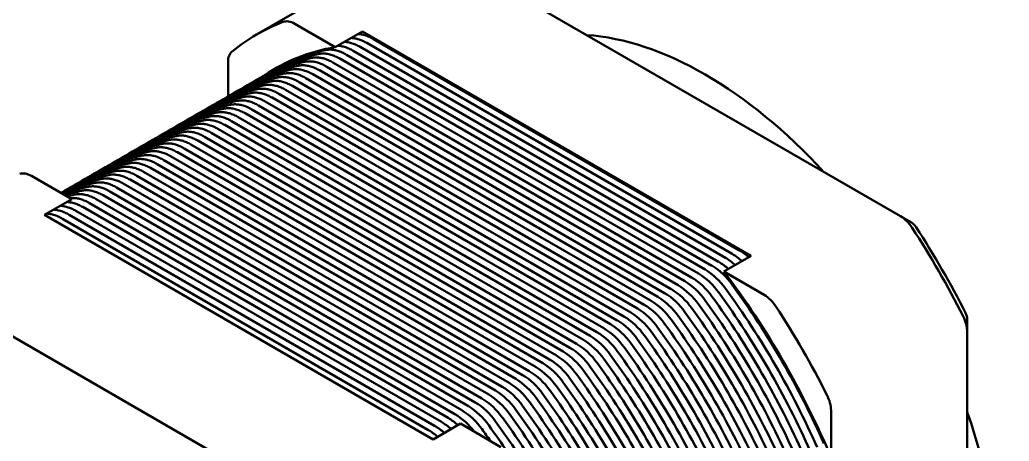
# Model space of a CAD drawing. Header units: millimetres. Extents: x 0 to 420, y 0 to 297.
# Drawn here: x 302.41 to 309.4, y 92.42 to 95.39 of the extents above; entities that cross this region are included whole.
import ezdxf

# ---------------------------------------------------------------- set-up
doc = ezdxf.new("R2010")
doc.units = ezdxf.units.MM
doc.header["$LTSCALE"] = 0.75
doc.layers.add('Visible', color=7, linetype='Continuous', lineweight=50)

msp = doc.modelspace()

# ---------------------------------------------------------------- linework, layer by layer
at = {"layer": 'Visible', "extrusion": (0, 0.816497, 0.57735)}
for p, q in [((308.6355, 94.0066), (305.3187, 95.9215)), ((305.0485, 95.8454), (304.0864, 95.2899)), ((304.3565, 95.366), (304.6422, 95.2011)), ((304.6422, 95.2011), (304.8346, 95.3122)), ((304.8346, 95.3122), (307.5802, 93.7271)), ((307.4941, 93.7681), (304.9131, 95.2582)), ((307.3986, 93.7129), (304.8176, 95.2031)), ((307.4464, 93.7405), (304.8653, 95.2306)), ((307.2553, 93.6302), (304.6743, 95.1203)), ((307.3031, 93.6577), (304.722, 95.1479)), ((307.3508, 93.6853), (304.7698, 95.1755)), ((303.8853, 94.8533), (303.8853, 95.094)), ((304.239, 95.0575), (304.2615, 95.0705)), ((304.2868, 95.0851), (304.3058, 95.096)), ((307.1598, 93.575), (304.5787, 95.0652)), ((307.2075, 93.6026), (304.6265, 95.0928)), ((304.0957, 94.9748), (304.1182, 94.9877)), ((304.1435, 95.0023), (304.1659, 95.0153)), ((304.1912, 95.0299), (304.2137, 95.0429)), ((307.0165, 93.4923), (304.4354, 94.9824)), ((307.0642, 93.5199), (304.4832, 95.01)), ((307.112, 93.5474), (304.531, 95.0376)), ((303.9524, 94.892), (303.9749, 94.905)), ((304.0002, 94.9196), (304.0226, 94.9326)), ((304.0479, 94.9472), (304.0704, 94.9602)), ((306.9209, 93.4371), (304.3399, 94.9273)), ((306.9687, 93.4647), (304.3877, 94.9549)), ((303.8569, 94.8369), (303.8793, 94.8498)), ((303.9046, 94.8645), (303.9271, 94.8774)), ((306.7776, 93.3544), (304.1966, 94.8445)), ((306.8254, 93.382), (304.2444, 94.8721)), ((306.8732, 93.4095), (304.2921, 94.8997)), ((303.7136, 94.7541), (303.736, 94.7671)), ((303.7613, 94.7817), (303.7838, 94.7947)), ((303.8091, 94.8093), (303.8315, 94.8223)), ((306.6821, 93.2992), (304.1011, 94.7894)), ((306.7299, 93.3268), (304.1488, 94.817)), ((303.618, 94.699), (303.6405, 94.7119)), ((303.6658, 94.7266), (303.6882, 94.7395)), ((306.5388, 93.2165), (303.9578, 94.7067)), ((306.5866, 93.2441), (304.0055, 94.7342)), ((306.6343, 93.2716), (304.0533, 94.7618)), ((303.4747, 94.6162), (303.4972, 94.6292)), ((303.5225, 94.6438), (303.5449, 94.6568)), ((303.5703, 94.6714), (303.5927, 94.6844)), ((306.4433, 93.1613), (303.8622, 94.6515)), ((306.491, 93.1889), (303.91, 94.6791)), ((303.3792, 94.5611), (303.4016, 94.5741)), ((303.427, 94.5887), (303.4494, 94.6016)), ((306.3, 93.0786), (303.7189, 94.5688)), ((306.3477, 93.1062), (303.7667, 94.5963)), ((306.3955, 93.1338), (303.8145, 94.6239)), ((303.2359, 94.4784), (303.2583, 94.4913)), ((303.2837, 94.5059), (303.3061, 94.5189)), ((303.3314, 94.5335), (303.3539, 94.5465)), ((306.1567, 92.9959), (303.5756, 94.486)), ((306.2044, 93.0234), (303.6234, 94.5136)), ((306.2522, 93.051), (303.6711, 94.5412)), ((303.1404, 94.4232), (303.1628, 94.4362)), ((303.1881, 94.4508), (303.2106, 94.4637)), ((306.0611, 92.9407), (303.4801, 94.4309)), ((306.1089, 92.9683), (303.5278, 94.4584)), ((302.9971, 94.3405), (303.0195, 94.3534)), ((303.0448, 94.368), (303.0673, 94.381)), ((303.0926, 94.3956), (303.115, 94.4086)), ((305.9178, 92.858), (303.3368, 94.3481)), ((305.9656, 92.8855), (303.3845, 94.3757)), ((306.0134, 92.9131), (303.4323, 94.4033)), ((302.4964, 94.292), (302.782, 94.1271)), ((302.9015, 94.2853), (302.924, 94.2983)), ((302.9493, 94.3129), (302.9717, 94.3258)), ((305.8223, 92.8028), (303.2412, 94.293)), ((305.8701, 92.8304), (303.289, 94.3206)), ((302.7582, 94.2026), (302.7807, 94.2155)), ((302.806, 94.2301), (302.8284, 94.2431)), ((302.8538, 94.2577), (302.8762, 94.2707)), ((305.679, 92.7201), (303.0979, 94.2102)), ((305.7268, 92.7477), (303.1457, 94.2378)), ((305.7745, 92.7752), (303.1935, 94.2654)), ((302.7105, 94.175), (302.7329, 94.188)), ((305.5835, 92.6649), (303.0024, 94.1551)), ((305.6312, 92.6925), (303.0502, 94.1827)), ((302.5895, 94.016), (302.782, 94.1271)), ((305.4402, 92.5822), (302.8591, 94.0724)), ((305.4879, 92.6098), (302.9069, 94.0999)), ((305.5357, 92.6373), (302.9546, 94.1275)), ((302.5895, 94.016), (305.3351, 92.4309)), ((305.3446, 92.527), (302.7636, 94.0172)), ((305.3924, 92.5546), (302.8113, 94.0448)), ((308.7125, 93.9621), (308.6355, 94.0066)), ((305.2968, 92.4994), (302.7158, 93.9896)), ((301.0476, 93.9167), (304.9784, 91.6473)), ((307.3877, 93.616), (307.5802, 93.7271)), ((307.3877, 93.616), (307.6733, 93.4511)), ((309.1067, 93.2793), (309.1067, 93.1904)), ((309.1067, 89.3605), (309.1067, 93.1904)), ((308.1445, 92.6349), (308.1445, 92.3051)), ((305.3351, 92.4309), (305.5275, 92.542)), ((305.5275, 92.542), (305.8131, 92.3771))]:
    msp.add_line(p, q, dxfattribs=at)
at = {"layer": 'Visible'}
for centre, radius, start, end in [((304.736, 93.9125), 1.2401, 102.13559, 119.88115), ((304.7837, 93.9401), 1.2401, 102.13559, 119.88115), ((304.8315, 93.9677), 1.2401, 102.13559, 119.88115), ((304.6404, 93.8573), 1.2401, 102.13559, 119.88115), ((304.6882, 93.8849), 1.2401, 102.13559, 119.88115), ((304.8653, 94.0244), 1.2078, 116.12448, 119.99738), ((304.4971, 93.7746), 1.2401, 102.13559, 119.88115), ((304.5449, 93.8022), 1.2401, 102.13559, 119.88115), ((304.5927, 93.8298), 1.2401, 102.13559, 119.88115), ((304.3538, 93.6919), 1.2401, 102.13559, 119.88115), ((304.4016, 93.7194), 1.2401, 102.13559, 119.88115), ((304.4494, 93.747), 1.2401, 102.13559, 119.88115), ((304.2583, 93.6367), 1.2401, 102.13559, 119.88115), ((304.3061, 93.6643), 1.2401, 102.13559, 119.88115), ((304.115, 93.554), 1.2401, 102.13559, 119.88115), ((304.1628, 93.5816), 1.2401, 102.13559, 119.88115), ((304.2105, 93.6091), 1.2401, 102.13559, 119.88115), ((304.0195, 93.4988), 1.2401, 102.13559, 119.88115), ((304.0672, 93.5264), 1.2401, 102.13559, 119.88115), ((303.8762, 93.4161), 1.2401, 102.13559, 119.88115), ((303.9239, 93.4437), 1.2401, 102.13559, 119.88115), ((303.9717, 93.4712), 1.2401, 102.13559, 119.88115), ((303.7806, 93.3609), 1.2401, 102.13559, 119.88115), ((303.8284, 93.3885), 1.2401, 102.13559, 119.88115), ((303.6373, 93.2782), 1.2401, 102.13559, 119.88115), ((303.6851, 93.3058), 1.2401, 102.13559, 119.88115), ((303.7329, 93.3334), 1.2401, 102.13559, 119.88115), ((303.5418, 93.223), 1.2401, 102.13559, 119.88115), ((303.5896, 93.2506), 1.2401, 102.13559, 119.88115), ((303.3985, 93.1403), 1.2401, 102.13559, 119.88115), ((303.4463, 93.1679), 1.2401, 102.13559, 119.88115), ((303.494, 93.1955), 1.2401, 102.13559, 119.88115), ((303.304, 93.0821), 1.2433, 102.15165, 118.80091), ((303.3507, 93.1127), 1.2401, 102.13559, 119.88115), ((303.2588, 93.0464), 1.2518, 102.18928, 116.13562), ((303.2142, 93.0083), 1.2628, 102.22878, 113.40257), ((303.1697, 92.9689), 1.2751, 102.26081, 110.60519), ((303.125, 92.9297), 1.287, 102.28248, 107.73976), ((307.2396, 93.3874), 0.4092, 47.62658, 59.64596), ((307.2874, 93.415), 0.4092, 47.62658, 59.64596), ((307.0514, 93.2452), 0.4834, 35.09923, 58.61542), ((307.1441, 93.3322), 0.4092, 47.62658, 59.64596), ((307.1918, 93.3598), 0.4092, 47.62658, 59.64596), ((306.9559, 93.19), 0.4834, 35.09923, 58.61542), ((307.0036, 93.2176), 0.4834, 35.09923, 58.61542), ((306.8126, 93.1073), 0.4834, 35.09923, 58.61542), ((306.8603, 93.1349), 0.4834, 35.09923, 58.61542), ((306.9081, 93.1624), 0.4834, 35.09923, 58.61542), ((302.4748, 89.9056), 6.149, 23.9616, 36.0384), ((306.6693, 93.0245), 0.4834, 35.09923, 58.61542), ((306.717, 93.0521), 0.4834, 35.09923, 58.61542), ((306.7648, 93.0797), 0.4834, 35.09923, 58.61542), ((302.3315, 89.8228), 6.149, 23.9616, 36.0384), ((302.427, 89.878), 6.149, 23.9616, 36.0384), ((306.5737, 92.9694), 0.4834, 35.09923, 58.61542), ((306.6215, 92.997), 0.4834, 35.09923, 58.61542), ((302.2837, 89.7952), 6.149, 23.9616, 36.0384), ((306.4304, 92.8867), 0.4834, 35.09923, 58.61542), ((306.4782, 92.9142), 0.4834, 35.09923, 58.61542), ((306.526, 92.9418), 0.4834, 35.09923, 58.61542), ((306.3349, 92.8315), 0.4834, 35.09923, 58.61542), ((306.3827, 92.8591), 0.4834, 35.09923, 58.61542), ((306.1916, 92.7488), 0.4834, 35.09923, 58.61542), ((306.2394, 92.7763), 0.4834, 35.09923, 58.61542), ((306.2871, 92.8039), 0.4834, 35.09923, 58.61542), ((301.8538, 89.547), 6.149, 23.9616, 36.0384), ((301.9015, 89.5746), 6.149, 23.9616, 36.0384), ((306.096, 92.6936), 0.4834, 35.09923, 58.61542), ((306.1438, 92.7212), 0.4834, 35.09923, 58.61542), ((301.7582, 89.4919), 6.149, 23.9616, 36.0384), ((301.806, 89.5195), 6.149, 23.9616, 36.0384), ((305.9527, 92.6109), 0.4834, 35.09923, 58.61542), ((306.0005, 92.6385), 0.4834, 35.09923, 58.61542), ((306.0483, 92.666), 0.4834, 35.09923, 58.61542), ((301.6149, 89.4091), 6.149, 23.9616, 36.0384), ((301.6627, 89.4367), 6.149, 23.9616, 36.0384), ((301.7105, 89.4643), 6.149, 23.9616, 36.0384), ((305.8572, 92.5557), 0.4834, 35.09923, 58.61542), ((305.905, 92.5833), 0.4834, 35.09923, 58.61542), ((301.5194, 89.354), 6.149, 23.9616, 36.0384), ((301.5672, 89.3816), 6.149, 23.9616, 36.0384), ((305.7139, 92.473), 0.4834, 35.09923, 58.61542), ((305.7617, 92.5006), 0.4834, 35.09923, 58.61542), ((305.8094, 92.5281), 0.4834, 35.09923, 58.61542), ((301.3761, 89.2713), 6.149, 23.9616, 36.0384), ((301.4239, 89.2988), 6.149, 23.9616, 36.0384), ((301.4716, 89.3264), 6.149, 23.9616, 36.0384), ((305.6184, 92.4178), 0.4834, 35.09923, 58.61542), ((305.6661, 92.4454), 0.4834, 35.09923, 58.61542), ((301.2806, 89.2161), 6.149, 23.9616, 36.0384), ((305.4751, 92.3351), 0.4834, 35.09923, 58.61542), ((305.5228, 92.3627), 0.4834, 35.09923, 58.61542), ((305.5706, 92.3902), 0.4834, 35.09923, 58.61542), ((301.185, 89.1609), 6.149, 23.9616, 36.0384), ((305.3795, 92.2799), 0.4834, 35.09923, 58.61542), ((305.4273, 92.3075), 0.4834, 35.09923, 58.61542), ((300.994, 89.0506), 6.149, 23.9616, 36.0384), ((301.0417, 89.0782), 6.149, 23.9616, 36.0384), ((305.2419, 92.204), 0.4746, 36.55742, 58.76435), ((305.284, 92.2248), 0.4834, 35.09923, 58.61542), ((305.3318, 92.2524), 0.4834, 35.09923, 58.61542), ((300.8984, 88.9955), 6.149, 23.9616, 36.0384), ((300.9462, 89.023), 6.149, 23.9616, 36.0384), ((305.1856, 92.2015), 0.4092, 47.62658, 59.64596), ((305.2334, 92.2291), 0.4092, 47.62658, 59.64596), ((300.8029, 88.9403), 6.149, 23.9616, 36.0384), ((300.8507, 88.9679), 6.149, 23.9616, 36.0384), ((305.0901, 92.1463), 0.4092, 47.62658, 59.64596), ((305.1378, 92.1739), 0.4092, 47.62658, 59.64596)]:
    msp.add_arc(centre, radius, start, end, dxfattribs=at)
at = {"layer": 'Visible', "extrusion": (3e-16, -2e-16, -1)}
for centre in [(-302.3792, 89.8504), (-302.1881, 89.7401), (-301.1373, 89.1334), (-301.2328, 89.1885)]:
    msp.add_arc(centre, 6.149, 143.9616, 156.0384, dxfattribs=at)
at = {"layer": 'Visible', "extrusion": (2e-16, 0, -1)}
for centre in [(-302.2359, 89.7677), (-302.0448, 89.6574), (-301.9493, 89.6022)]:
    msp.add_arc(centre, 6.149, 143.9616, 156.0384, dxfattribs=at)
at = {"layer": 'Visible', "extrusion": (2e-16, -1e-16, -1)}
for centre in [(-302.0926, 89.6849), (-302.1404, 89.7125), (-301.3283, 89.2437), (-301.0895, 89.1058)]:
    msp.add_arc(centre, 6.149, 143.9616, 156.0384, dxfattribs=at)
at = {"layer": 'Visible', "extrusion": (1e-16, 0, -1)}
msp.add_arc((-301.9971, 89.6298), 6.149, 143.9616, 156.0384, dxfattribs=at)
at = {"layer": 'Visible', "extrusion": (3e-16, 0, -1)}
msp.add_ellipse((306.0149, 91.9495), major_axis=(-1.9286, 3.3404), ratio=0.57735, start_param=-0.093428, end_param=0.093428, dxfattribs=at)
at = {"layer": 'Visible'}
for centre, major_axis, start_param, end_param in [((304.3565, 95.2179), (-0.0907, 0.1571), -0.785398, -0.093428), ((304.0136, 95.0199), (-0.0907, 0.1571), 0.093428, 0.785398), ((308.6355, 93.8584), (-0.0907, 0.1571), -1.477369, -0.785398), ((306.9771, 92.505), (-1.9286, 3.3404), 4.618961, 4.805816), ((307.6733, 93.3029), (-0.0907, 0.1571), -1.477369, -0.785398), ((308.9784, 93.2645), (-0.0907, 0.1571), 3.926991, 4.618961), ((308.0163, 92.709), (-0.0907, 0.1571), 3.926991, 4.618961)]:
    msp.add_ellipse(centre, major_axis=major_axis, ratio=0.57735, start_param=start_param, end_param=end_param, dxfattribs=at)
at = {"layer": 'Visible', "extrusion": (3e-16, 3e-16, -1)}
for start_param, end_param in [(0.369125, 1.201672), (1.888863, 2.823526)]:
    msp.add_ellipse((307.2565, 92.6141), major_axis=(-1.4654, 2.5382), ratio=0.57735, start_param=start_param, end_param=end_param, dxfattribs=at)
at = {"layer": 'Visible', "extrusion": (4e-16, 3e-16, -1)}
for centre, major_axis, start_param, end_param in [((306.0149, 91.9495), (-1.7916, 3.1032), -0.045007, 0.212819), ((308.7125, 93.9029), (-0.0363, 0.0628), 0.785398, 1.477369), ((306.0149, 91.9495), (-1.7916, 3.1032), 1.357977, 1.783615), ((309.0554, 93.3089), (-0.0363, 0.0628), 1.664224, 2.356194)]:
    msp.add_ellipse(centre, major_axis=major_axis, ratio=0.57735, start_param=start_param, end_param=end_param, dxfattribs=at)
at = {"layer": 'Visible', "extrusion": (5e-16, 3e-16, -1)}
msp.add_ellipse((302.4964, 94.1439), major_axis=(-0.0907, 0.1571), ratio=0.57735, start_param=0.093428, end_param=0.785398, dxfattribs=at)
at = {"layer": 'Visible', "extrusion": (3e-16, 1e-16, -1)}
msp.add_ellipse((307.0541, 92.5494), major_axis=(-1.8742, 3.2461), ratio=0.57735, start_param=1.477369, end_param=1.664224, dxfattribs=at)
at = {"layer": 'Visible', "extrusion": (4e-16, 0, -1)}
msp.add_ellipse((306.0149, 91.9495), major_axis=(-1.9286, 3.3404), ratio=0.57735, start_param=1.477369, end_param=1.664224, dxfattribs=at)
at = {"layer": 'Visible'}
for points, knots in [([(304.8653, 95.2306), (304.855, 95.2366), (304.8446, 95.2419), (304.8238, 95.251), (304.8134, 95.2548), (304.7928, 95.2608), (304.7826, 95.2631), (304.7665, 95.2653), (304.7606, 95.2659), (304.7548, 95.2661)], [1.5707963, 1.5707963, 1.5707963, 1.5707963, 1.691458, 1.691458, 1.8121197, 1.8121197, 1.9327813, 1.9327813, 2.0037512, 2.0037512, 2.0037512, 2.0037512]), ([(304.9131, 95.2582), (304.9027, 95.2642), (304.8923, 95.2695), (304.8716, 95.2786), (304.8612, 95.2824), (304.8406, 95.2884), (304.8303, 95.2907), (304.8143, 95.2929), (304.8084, 95.2935), (304.8026, 95.2937)], [1.5707963, 1.5707963, 1.5707963, 1.5707963, 1.691458, 1.691458, 1.8121197, 1.8121197, 1.9327813, 1.9327813, 2.0037512, 2.0037512, 2.0037512, 2.0037512]), ([(304.722, 95.1479), (304.7117, 95.1539), (304.7013, 95.1592), (304.6805, 95.1683), (304.6701, 95.1721), (304.6495, 95.1781), (304.6393, 95.1803), (304.6191, 95.1832), (304.6091, 95.1838), (304.5896, 95.1832), (304.58, 95.1821), (304.5708, 95.1801)], [1.5707963, 1.5707963, 1.5707963, 1.5707963, 1.691458, 1.691458, 1.8121197, 1.8121197, 1.9327813, 1.9327813, 2.053443, 2.053443, 2.1741047, 2.1741047, 2.1741047, 2.1741047]), ([(304.7698, 95.1755), (304.7594, 95.1815), (304.749, 95.1867), (304.7283, 95.1958), (304.7179, 95.1996), (304.6973, 95.2057), (304.687, 95.2079), (304.671, 95.2102), (304.6651, 95.2107), (304.6593, 95.211)], [1.5707963, 1.5707963, 1.5707963, 1.5707963, 1.691458, 1.691458, 1.8121197, 1.8121197, 1.9327813, 1.9327813, 2.0037512, 2.0037512, 2.0037512, 2.0037512]), ([(304.8176, 95.2031), (304.8072, 95.209), (304.7968, 95.2143), (304.776, 95.2234), (304.7657, 95.2272), (304.745, 95.2333), (304.7348, 95.2355), (304.7187, 95.2378), (304.7129, 95.2383), (304.707, 95.2386)], [1.5707963, 1.5707963, 1.5707963, 1.5707963, 1.691458, 1.691458, 1.8121197, 1.8121197, 1.9327813, 1.9327813, 2.0037512, 2.0037512, 2.0037512, 2.0037512]), ([(304.6265, 95.0928), (304.6161, 95.0987), (304.6057, 95.104), (304.585, 95.1131), (304.5746, 95.1169), (304.554, 95.123), (304.5437, 95.1252), (304.5235, 95.128), (304.5135, 95.1286), (304.494, 95.1281), (304.4845, 95.1269), (304.4753, 95.1249)], [1.5707963, 1.5707963, 1.5707963, 1.5707963, 1.691458, 1.691458, 1.8121197, 1.8121197, 1.9327813, 1.9327813, 2.053443, 2.053443, 2.1741047, 2.1741047, 2.1741047, 2.1741047]), ([(304.6743, 95.1203), (304.6639, 95.1263), (304.6535, 95.1316), (304.6327, 95.1407), (304.6224, 95.1445), (304.6017, 95.1505), (304.5915, 95.1528), (304.5713, 95.1556), (304.5613, 95.1562), (304.5418, 95.1557), (304.5323, 95.1545), (304.523, 95.1525)], [1.5707963, 1.5707963, 1.5707963, 1.5707963, 1.691458, 1.691458, 1.8121197, 1.8121197, 1.9327813, 1.9327813, 2.053443, 2.053443, 2.1741047, 2.1741047, 2.1741047, 2.1741047]), ([(304.4832, 95.01), (304.4728, 95.016), (304.4624, 95.0213), (304.4417, 95.0304), (304.4313, 95.0342), (304.4107, 95.0402), (304.4004, 95.0425), (304.3802, 95.0453), (304.3702, 95.0459), (304.3507, 95.0453), (304.3412, 95.0442), (304.332, 95.0422)], [1.5707963, 1.5707963, 1.5707963, 1.5707963, 1.691458, 1.691458, 1.8121197, 1.8121197, 1.9327813, 1.9327813, 2.053443, 2.053443, 2.1741047, 2.1741047, 2.1741047, 2.1741047]), ([(304.531, 95.0376), (304.5206, 95.0436), (304.5102, 95.0489), (304.4894, 95.0579), (304.479, 95.0617), (304.4584, 95.0678), (304.4482, 95.07), (304.428, 95.0729), (304.418, 95.0735), (304.3985, 95.0729), (304.389, 95.0718), (304.3797, 95.0698)], [1.5707963, 1.5707963, 1.5707963, 1.5707963, 1.691458, 1.691458, 1.8121197, 1.8121197, 1.9327813, 1.9327813, 2.053443, 2.053443, 2.1741047, 2.1741047, 2.1741047, 2.1741047]), ([(304.5787, 95.0652), (304.5684, 95.0712), (304.558, 95.0764), (304.5372, 95.0855), (304.5268, 95.0893), (304.5062, 95.0954), (304.496, 95.0976), (304.4758, 95.1004), (304.4658, 95.101), (304.4463, 95.1005), (304.4367, 95.0994), (304.4275, 95.0973)], [1.5707963, 1.5707963, 1.5707963, 1.5707963, 1.691458, 1.691458, 1.8121197, 1.8121197, 1.9327813, 1.9327813, 2.053443, 2.053443, 2.1741047, 2.1741047, 2.1741047, 2.1741047]), ([(304.3877, 94.9549), (304.3773, 94.9608), (304.3669, 94.9661), (304.3461, 94.9752), (304.3357, 94.979), (304.3151, 94.9851), (304.3049, 94.9873), (304.2847, 94.9901), (304.2747, 94.9907), (304.2552, 94.9902), (304.2457, 94.989), (304.2364, 94.987)], [1.5707963, 1.5707963, 1.5707963, 1.5707963, 1.691458, 1.691458, 1.8121197, 1.8121197, 1.9327813, 1.9327813, 2.053443, 2.053443, 2.1741047, 2.1741047, 2.1741047, 2.1741047]), ([(304.4354, 94.9824), (304.4251, 94.9884), (304.4147, 94.9937), (304.3939, 95.0028), (304.3835, 95.0066), (304.3629, 95.0126), (304.3527, 95.0149), (304.3324, 95.0177), (304.3225, 95.0183), (304.303, 95.0178), (304.2934, 95.0166), (304.2842, 95.0146)], [1.5707963, 1.5707963, 1.5707963, 1.5707963, 1.691458, 1.691458, 1.8121197, 1.8121197, 1.9327813, 1.9327813, 2.053443, 2.053443, 2.1741047, 2.1741047, 2.1741047, 2.1741047]), ([(304.2444, 94.8721), (304.234, 94.8781), (304.2236, 94.8834), (304.2028, 94.8925), (304.1924, 94.8963), (304.1718, 94.9023), (304.1616, 94.9046), (304.1414, 94.9074), (304.1314, 94.908), (304.1119, 94.9074), (304.1024, 94.9063), (304.0931, 94.9043)], [1.5707963, 1.5707963, 1.5707963, 1.5707963, 1.691458, 1.691458, 1.8121197, 1.8121197, 1.9327813, 1.9327813, 2.053443, 2.053443, 2.1741047, 2.1741047, 2.1741047, 2.1741047]), ([(304.2921, 94.8997), (304.2818, 94.9057), (304.2714, 94.911), (304.2506, 94.9201), (304.2402, 94.9239), (304.2196, 94.9299), (304.2094, 94.9321), (304.1891, 94.935), (304.1792, 94.9356), (304.1597, 94.935), (304.1501, 94.9339), (304.1409, 94.9319)], [1.5707963, 1.5707963, 1.5707963, 1.5707963, 1.691458, 1.691458, 1.8121197, 1.8121197, 1.9327813, 1.9327813, 2.053443, 2.053443, 2.1741047, 2.1741047, 2.1741047, 2.1741047]), ([(304.3399, 94.9273), (304.3295, 94.9333), (304.3191, 94.9385), (304.2984, 94.9476), (304.288, 94.9514), (304.2674, 94.9575), (304.2571, 94.9597), (304.2369, 94.9626), (304.2269, 94.9631), (304.2074, 94.9626), (304.1979, 94.9615), (304.1887, 94.9595)], [1.5707963, 1.5707963, 1.5707963, 1.5707963, 1.691458, 1.691458, 1.8121197, 1.8121197, 1.9327813, 1.9327813, 2.053443, 2.053443, 2.1741047, 2.1741047, 2.1741047, 2.1741047]), ([(304.1488, 94.817), (304.1385, 94.8229), (304.1281, 94.8282), (304.1073, 94.8373), (304.0969, 94.8411), (304.0763, 94.8472), (304.0661, 94.8494), (304.0458, 94.8522), (304.0359, 94.8528), (304.0164, 94.8523), (304.0068, 94.8512), (303.9976, 94.8491)], [1.5707963, 1.5707963, 1.5707963, 1.5707963, 1.691458, 1.691458, 1.8121197, 1.8121197, 1.9327813, 1.9327813, 2.053443, 2.053443, 2.1741047, 2.1741047, 2.1741047, 2.1741047]), ([(304.1966, 94.8445), (304.1862, 94.8505), (304.1758, 94.8558), (304.1551, 94.8649), (304.1447, 94.8687), (304.1241, 94.8747), (304.1138, 94.877), (304.0936, 94.8798), (304.0836, 94.8804), (304.0641, 94.8799), (304.0546, 94.8787), (304.0454, 94.8767)], [1.5707963, 1.5707963, 1.5707963, 1.5707963, 1.691458, 1.691458, 1.8121197, 1.8121197, 1.9327813, 1.9327813, 2.053443, 2.053443, 2.1741047, 2.1741047, 2.1741047, 2.1741047]), ([(304.0055, 94.7342), (303.9952, 94.7402), (303.9848, 94.7455), (303.964, 94.7546), (303.9536, 94.7584), (303.933, 94.7644), (303.9228, 94.7667), (303.9025, 94.7695), (303.8926, 94.7701), (303.8731, 94.7696), (303.8635, 94.7684), (303.8543, 94.7664)], [1.5707963, 1.5707963, 1.5707963, 1.5707963, 1.691458, 1.691458, 1.8121197, 1.8121197, 1.9327813, 1.9327813, 2.053443, 2.053443, 2.1741047, 2.1741047, 2.1741047, 2.1741047]), ([(304.0533, 94.7618), (304.0429, 94.7678), (304.0325, 94.7731), (304.0118, 94.7822), (304.0014, 94.786), (303.9808, 94.792), (303.9705, 94.7942), (303.9503, 94.7971), (303.9403, 94.7977), (303.9208, 94.7971), (303.9113, 94.796), (303.9021, 94.794)], [1.5707963, 1.5707963, 1.5707963, 1.5707963, 1.691458, 1.691458, 1.8121197, 1.8121197, 1.9327813, 1.9327813, 2.053443, 2.053443, 2.1741047, 2.1741047, 2.1741047, 2.1741047]), ([(304.1011, 94.7894), (304.0907, 94.7954), (304.0803, 94.8007), (304.0595, 94.8097), (304.0491, 94.8135), (304.0285, 94.8196), (304.0183, 94.8218), (303.9981, 94.8247), (303.9881, 94.8252), (303.9686, 94.8247), (303.9591, 94.8236), (303.9498, 94.8216)], [1.5707963, 1.5707963, 1.5707963, 1.5707963, 1.691458, 1.691458, 1.8121197, 1.8121197, 1.9327813, 1.9327813, 2.053443, 2.053443, 2.1741047, 2.1741047, 2.1741047, 2.1741047]), ([(303.91, 94.6791), (303.8996, 94.6851), (303.8892, 94.6903), (303.8685, 94.6994), (303.8581, 94.7032), (303.8375, 94.7093), (303.8272, 94.7115), (303.807, 94.7143), (303.797, 94.7149), (303.7775, 94.7144), (303.768, 94.7133), (303.7587, 94.7112)], [1.5707963, 1.5707963, 1.5707963, 1.5707963, 1.691458, 1.691458, 1.8121197, 1.8121197, 1.9327813, 1.9327813, 2.053443, 2.053443, 2.1741047, 2.1741047, 2.1741047, 2.1741047]), ([(303.9578, 94.7067), (303.9474, 94.7126), (303.937, 94.7179), (303.9162, 94.727), (303.9058, 94.7308), (303.8852, 94.7369), (303.875, 94.7391), (303.8548, 94.7419), (303.8448, 94.7425), (303.8253, 94.742), (303.8157, 94.7408), (303.8065, 94.7388)], [1.5707963, 1.5707963, 1.5707963, 1.5707963, 1.691458, 1.691458, 1.8121197, 1.8121197, 1.9327813, 1.9327813, 2.053443, 2.053443, 2.1741047, 2.1741047, 2.1741047, 2.1741047]), ([(303.7667, 94.5963), (303.7563, 94.6023), (303.7459, 94.6076), (303.7252, 94.6167), (303.7148, 94.6205), (303.6942, 94.6265), (303.6839, 94.6288), (303.6637, 94.6316), (303.6537, 94.6322), (303.6342, 94.6317), (303.6247, 94.6305), (303.6154, 94.6285)], [1.5707963, 1.5707963, 1.5707963, 1.5707963, 1.691458, 1.691458, 1.8121197, 1.8121197, 1.9327813, 1.9327813, 2.053443, 2.053443, 2.1741047, 2.1741047, 2.1741047, 2.1741047]), ([(303.8145, 94.6239), (303.8041, 94.6299), (303.7937, 94.6352), (303.7729, 94.6443), (303.7625, 94.6481), (303.7419, 94.6541), (303.7317, 94.6564), (303.7115, 94.6592), (303.7015, 94.6598), (303.682, 94.6592), (303.6724, 94.6581), (303.6632, 94.6561)], [1.5707963, 1.5707963, 1.5707963, 1.5707963, 1.691458, 1.691458, 1.8121197, 1.8121197, 1.9327813, 1.9327813, 2.053443, 2.053443, 2.1741047, 2.1741047, 2.1741047, 2.1741047]), ([(303.8622, 94.6515), (303.8519, 94.6575), (303.8415, 94.6628), (303.8207, 94.6718), (303.8103, 94.6757), (303.7897, 94.6817), (303.7794, 94.6839), (303.7592, 94.6868), (303.7493, 94.6874), (303.7298, 94.6868), (303.7202, 94.6857), (303.711, 94.6837)], [1.5707963, 1.5707963, 1.5707963, 1.5707963, 1.691458, 1.691458, 1.8121197, 1.8121197, 1.9327813, 1.9327813, 2.053443, 2.053443, 2.1741047, 2.1741047, 2.1741047, 2.1741047]), ([(303.6711, 94.5412), (303.6608, 94.5472), (303.6504, 94.5524), (303.6296, 94.5615), (303.6192, 94.5653), (303.5986, 94.5714), (303.5884, 94.5736), (303.5682, 94.5765), (303.5582, 94.577), (303.5387, 94.5765), (303.5291, 94.5754), (303.5199, 94.5734)], [1.5707963, 1.5707963, 1.5707963, 1.5707963, 1.691458, 1.691458, 1.8121197, 1.8121197, 1.9327813, 1.9327813, 2.053443, 2.053443, 2.1741047, 2.1741047, 2.1741047, 2.1741047]), ([(303.7189, 94.5688), (303.7086, 94.5747), (303.6982, 94.58), (303.6774, 94.5891), (303.667, 94.5929), (303.6464, 94.599), (303.6361, 94.6012), (303.6159, 94.604), (303.606, 94.6046), (303.5865, 94.6041), (303.5769, 94.6029), (303.5677, 94.6009)], [1.5707963, 1.5707963, 1.5707963, 1.5707963, 1.691458, 1.691458, 1.8121197, 1.8121197, 1.9327813, 1.9327813, 2.053443, 2.053443, 2.1741047, 2.1741047, 2.1741047, 2.1741047]), ([(303.5278, 94.4584), (303.5175, 94.4644), (303.5071, 94.4697), (303.4863, 94.4788), (303.4759, 94.4826), (303.4553, 94.4886), (303.4451, 94.4909), (303.4249, 94.4937), (303.4149, 94.4943), (303.3954, 94.4938), (303.3858, 94.4926), (303.3766, 94.4906)], [1.5707963, 1.5707963, 1.5707963, 1.5707963, 1.691458, 1.691458, 1.8121197, 1.8121197, 1.9327813, 1.9327813, 2.053443, 2.053443, 2.1741047, 2.1741047, 2.1741047, 2.1741047]), ([(303.5756, 94.486), (303.5653, 94.492), (303.5549, 94.4973), (303.5341, 94.5064), (303.5237, 94.5102), (303.5031, 94.5162), (303.4928, 94.5185), (303.4726, 94.5213), (303.4627, 94.5219), (303.4432, 94.5213), (303.4336, 94.5202), (303.4244, 94.5182)], [1.5707963, 1.5707963, 1.5707963, 1.5707963, 1.691458, 1.691458, 1.8121197, 1.8121197, 1.9327813, 1.9327813, 2.053443, 2.053443, 2.1741047, 2.1741047, 2.1741047, 2.1741047]), ([(303.6234, 94.5136), (303.613, 94.5196), (303.6026, 94.5249), (303.5819, 94.534), (303.5715, 94.5378), (303.5509, 94.5438), (303.5406, 94.546), (303.5204, 94.5489), (303.5104, 94.5495), (303.4909, 94.5489), (303.4814, 94.5478), (303.4721, 94.5458)], [1.5707963, 1.5707963, 1.5707963, 1.5707963, 1.691458, 1.691458, 1.8121197, 1.8121197, 1.9327813, 1.9327813, 2.053443, 2.053443, 2.1741047, 2.1741047, 2.1741047, 2.1741047]), ([(303.4323, 94.4033), (303.422, 94.4093), (303.4116, 94.4146), (303.3908, 94.4236), (303.3804, 94.4274), (303.3598, 94.4335), (303.3495, 94.4357), (303.3293, 94.4386), (303.3194, 94.4392), (303.2999, 94.4386), (303.2903, 94.4375), (303.2811, 94.4355)], [1.5707963, 1.5707963, 1.5707963, 1.5707963, 1.691458, 1.691458, 1.8121197, 1.8121197, 1.9327813, 1.9327813, 2.053443, 2.053443, 2.1741047, 2.1741047, 2.1741047, 2.1741047]), ([(303.4801, 94.4309), (303.4697, 94.4368), (303.4593, 94.4421), (303.4385, 94.4512), (303.4282, 94.455), (303.4075, 94.4611), (303.3973, 94.4633), (303.3771, 94.4661), (303.3671, 94.4667), (303.3476, 94.4662), (303.3381, 94.4651), (303.3288, 94.463)], [1.5707963, 1.5707963, 1.5707963, 1.5707963, 1.691458, 1.691458, 1.8121197, 1.8121197, 1.9327813, 1.9327813, 2.053443, 2.053443, 2.1741047, 2.1741047, 2.1741047, 2.1741047]), ([(303.289, 94.3206), (303.2787, 94.3265), (303.2683, 94.3318), (303.2475, 94.3409), (303.2371, 94.3447), (303.2165, 94.3508), (303.2062, 94.353), (303.186, 94.3558), (303.1761, 94.3564), (303.1566, 94.3559), (303.147, 94.3547), (303.1378, 94.3527)], [1.5707963, 1.5707963, 1.5707963, 1.5707963, 1.691458, 1.691458, 1.8121197, 1.8121197, 1.9327813, 1.9327813, 2.053443, 2.053443, 2.1741047, 2.1741047, 2.1741047, 2.1741047]), ([(303.3368, 94.3481), (303.3264, 94.3541), (303.316, 94.3594), (303.2952, 94.3685), (303.2849, 94.3723), (303.2642, 94.3783), (303.254, 94.3806), (303.2338, 94.3834), (303.2238, 94.384), (303.2043, 94.3835), (303.1948, 94.3823), (303.1855, 94.3803)], [1.5707963, 1.5707963, 1.5707963, 1.5707963, 1.691458, 1.691458, 1.8121197, 1.8121197, 1.9327813, 1.9327813, 2.053443, 2.053443, 2.1741047, 2.1741047, 2.1741047, 2.1741047]), ([(303.3845, 94.3757), (303.3742, 94.3817), (303.3638, 94.387), (303.343, 94.3961), (303.3326, 94.3999), (303.312, 94.4059), (303.3018, 94.4082), (303.2816, 94.411), (303.2716, 94.4116), (303.2521, 94.411), (303.2425, 94.4099), (303.2333, 94.4079)], [1.5707963, 1.5707963, 1.5707963, 1.5707963, 1.691458, 1.691458, 1.8121197, 1.8121197, 1.9327813, 1.9327813, 2.053443, 2.053443, 2.1741047, 2.1741047, 2.1741047, 2.1741047]), ([(303.1935, 94.2654), (303.1831, 94.2714), (303.1727, 94.2767), (303.1519, 94.2857), (303.1416, 94.2896), (303.1209, 94.2956), (303.1107, 94.2978), (303.0905, 94.3007), (303.0805, 94.3013), (303.061, 94.3007), (303.0515, 94.2996), (303.0422, 94.2976)], [1.5707963, 1.5707963, 1.5707963, 1.5707963, 1.691458, 1.691458, 1.8121197, 1.8121197, 1.9327813, 1.9327813, 2.053443, 2.053443, 2.1741047, 2.1741047, 2.1741047, 2.1741047]), ([(303.2412, 94.293), (303.2309, 94.299), (303.2205, 94.3042), (303.1997, 94.3133), (303.1893, 94.3171), (303.1687, 94.3232), (303.1585, 94.3254), (303.1383, 94.3282), (303.1283, 94.3288), (303.1088, 94.3283), (303.0992, 94.3272), (303.09, 94.3251)], [1.5707963, 1.5707963, 1.5707963, 1.5707963, 1.691458, 1.691458, 1.8121197, 1.8121197, 1.9327813, 1.9327813, 2.053443, 2.053443, 2.1741047, 2.1741047, 2.1741047, 2.1741047]), ([(303.0502, 94.1827), (303.0398, 94.1886), (303.0294, 94.1939), (303.0086, 94.203), (302.9983, 94.2068), (302.9776, 94.2129), (302.9674, 94.2151), (302.9472, 94.2179), (302.9372, 94.2185), (302.9177, 94.218), (302.9082, 94.2169), (302.8989, 94.2148)], [1.5707963, 1.5707963, 1.5707963, 1.5707963, 1.691458, 1.691458, 1.8121197, 1.8121197, 1.9327813, 1.9327813, 2.053443, 2.053443, 2.1741047, 2.1741047, 2.1741047, 2.1741047]), ([(303.0979, 94.2102), (303.0876, 94.2162), (303.0772, 94.2215), (303.0564, 94.2306), (303.046, 94.2344), (303.0254, 94.2404), (303.0152, 94.2427), (302.995, 94.2455), (302.985, 94.2461), (302.9655, 94.2456), (302.9559, 94.2444), (302.9467, 94.2424)], [1.5707963, 1.5707963, 1.5707963, 1.5707963, 1.691458, 1.691458, 1.8121197, 1.8121197, 1.9327813, 1.9327813, 2.053443, 2.053443, 2.1741047, 2.1741047, 2.1741047, 2.1741047]), ([(303.1457, 94.2378), (303.1354, 94.2438), (303.125, 94.2491), (303.1042, 94.2582), (303.0938, 94.262), (303.0732, 94.268), (303.0629, 94.2703), (303.0427, 94.2731), (303.0328, 94.2737), (303.0132, 94.2731), (303.0037, 94.272), (302.9945, 94.27)], [1.5707963, 1.5707963, 1.5707963, 1.5707963, 1.691458, 1.691458, 1.8121197, 1.8121197, 1.9327813, 1.9327813, 2.053443, 2.053443, 2.1741047, 2.1741047, 2.1741047, 2.1741047]), ([(302.9069, 94.0999), (302.8965, 94.1059), (302.8861, 94.1112), (302.8653, 94.1203), (302.855, 94.1241), (302.8343, 94.1301), (302.8241, 94.1324), (302.8039, 94.1352), (302.7939, 94.1358), (302.7792, 94.1354), (302.7742, 94.135), (302.7694, 94.1344)], [1.5707963, 1.5707963, 1.5707963, 1.5707963, 1.691458, 1.691458, 1.8121197, 1.8121197, 1.9327813, 1.9327813, 2.053443, 2.053443, 2.1152561, 2.1152561, 2.1152561, 2.1152561]), ([(302.9546, 94.1275), (302.9443, 94.1335), (302.9339, 94.1388), (302.9131, 94.1479), (302.9027, 94.1517), (302.8821, 94.1577), (302.8719, 94.1599), (302.8517, 94.1628), (302.8417, 94.1634), (302.8222, 94.1628), (302.8126, 94.1617), (302.8034, 94.1597)], [1.5707963, 1.5707963, 1.5707963, 1.5707963, 1.691458, 1.691458, 1.8121197, 1.8121197, 1.9327813, 1.9327813, 2.053443, 2.053443, 2.1741047, 2.1741047, 2.1741047, 2.1741047]), ([(303.0024, 94.1551), (302.9921, 94.1611), (302.9817, 94.1663), (302.9609, 94.1754), (302.9505, 94.1792), (302.9299, 94.1853), (302.9196, 94.1875), (302.8994, 94.1904), (302.8895, 94.1909), (302.8699, 94.1904), (302.8604, 94.1893), (302.8512, 94.1873)], [1.5707963, 1.5707963, 1.5707963, 1.5707963, 1.691458, 1.691458, 1.8121197, 1.8121197, 1.9327813, 1.9327813, 2.053443, 2.053443, 2.1741047, 2.1741047, 2.1741047, 2.1741047]), ([(302.8113, 94.0448), (302.801, 94.0507), (302.7906, 94.056), (302.7698, 94.0651), (302.7594, 94.0689), (302.7388, 94.075), (302.7286, 94.0772), (302.7125, 94.0795), (302.7066, 94.08), (302.7008, 94.0803)], [1.5707963, 1.5707963, 1.5707963, 1.5707963, 1.691458, 1.691458, 1.8121197, 1.8121197, 1.9327813, 1.9327813, 2.0037512, 2.0037512, 2.0037512, 2.0037512]), ([(302.8591, 94.0724), (302.8488, 94.0783), (302.8384, 94.0836), (302.8176, 94.0927), (302.8072, 94.0965), (302.7866, 94.1025), (302.7763, 94.1048), (302.7603, 94.107), (302.7544, 94.1076), (302.7486, 94.1078)], [1.5707963, 1.5707963, 1.5707963, 1.5707963, 1.691458, 1.691458, 1.8121197, 1.8121197, 1.9327813, 1.9327813, 2.0037512, 2.0037512, 2.0037512, 2.0037512]), ([(302.7158, 93.9896), (302.7055, 93.9956), (302.6951, 94.0009), (302.6743, 94.01), (302.6639, 94.0138), (302.6433, 94.0198), (302.633, 94.0221), (302.617, 94.0243), (302.6111, 94.0248), (302.6053, 94.0251)], [1.5707963, 1.5707963, 1.5707963, 1.5707963, 1.691458, 1.691458, 1.8121197, 1.8121197, 1.9327813, 1.9327813, 2.0037512, 2.0037512, 2.0037512, 2.0037512]), ([(302.7636, 94.0172), (302.7532, 94.0232), (302.7428, 94.0285), (302.722, 94.0375), (302.7117, 94.0413), (302.691, 94.0474), (302.6808, 94.0496), (302.6648, 94.0519), (302.6589, 94.0524), (302.653, 94.0527)], [1.5707963, 1.5707963, 1.5707963, 1.5707963, 1.691458, 1.691458, 1.8121197, 1.8121197, 1.9327813, 1.9327813, 2.0037512, 2.0037512, 2.0037512, 2.0037512])]:
    msp.add_open_spline(points, degree=3, knots=knots, dxfattribs=at)
at = {"layer": 'Visible', "extrusion": (3.56031e-09, -6.0908e-09, 1)}
msp.add_open_spline([(304.239, 95.0575), (304.2348, 95.0551), (304.2306, 95.0526), (304.2264, 95.0501)], degree=3, dxfattribs=at)
at = {"layer": 'Visible', "extrusion": (3.81849e-09, -6.49714e-09, 1)}
msp.add_open_spline([(304.2868, 95.0851), (304.2826, 95.0826), (304.2783, 95.0802), (304.2742, 95.0777)], degree=3, dxfattribs=at)
at = {"layer": 'Visible', "extrusion": (7.31629e-10, -1.24389e-09, 1)}
for points in [[(304.0957, 94.9748), (304.0915, 94.9723), (304.0873, 94.9699), (304.0831, 94.9674)], [(304.1435, 95.0023), (304.1393, 94.9999), (304.135, 94.9974), (304.1309, 94.995)], [(303.9046, 94.8645), (303.9004, 94.862), (303.8962, 94.8596), (303.892, 94.8571)], [(303.0926, 94.3956), (303.0884, 94.3932), (303.0842, 94.3907), (303.08, 94.3882)], [(302.9015, 94.2853), (302.8973, 94.2829), (302.8931, 94.2804), (302.8889, 94.2779)], [(302.9493, 94.3129), (302.9451, 94.3104), (302.9409, 94.308), (302.9367, 94.3055)]]:
    msp.add_open_spline(points, degree=3, dxfattribs=at)
at = {"layer": 'Visible', "extrusion": (2.67591e-09, -4.56481e-09, 1)}
for points in [[(304.1912, 95.0299), (304.187, 95.0275), (304.1828, 95.025), (304.1786, 95.0225)], [(303.6658, 94.7266), (303.6616, 94.7241), (303.6574, 94.7217), (303.6532, 94.7192)]]:
    msp.add_open_spline(points, degree=3, dxfattribs=at)
at = {"layer": 'Visible', "extrusion": (1.37299e-09, -2.35476e-09, 1)}
msp.add_open_spline([(304.0002, 94.9196), (303.9959, 94.9172), (303.9917, 94.9147), (303.9876, 94.9122)], degree=3, dxfattribs=at)
at = {"layer": 'Visible', "extrusion": (-1.37552e-09, 2.3533e-09, 1)}
msp.add_open_spline([(304.0479, 94.9472), (304.0437, 94.9448), (304.0395, 94.9423), (304.0353, 94.9398)], degree=3, dxfattribs=at)
at = {"layer": 'Visible', "extrusion": (-1.21265e-09, 2.07704e-09, 1)}
for points in [[(303.8569, 94.8369), (303.8526, 94.8344), (303.8484, 94.832), (303.8443, 94.8295)], [(303.3792, 94.5611), (303.375, 94.5587), (303.3708, 94.5562), (303.3666, 94.5537)], [(303.4747, 94.6162), (303.4705, 94.6138), (303.4663, 94.6113), (303.4621, 94.6089)], [(303.2837, 94.5059), (303.2794, 94.5035), (303.2752, 94.501), (303.271, 94.4985)], [(303.1404, 94.4232), (303.1361, 94.4208), (303.1319, 94.4183), (303.1277, 94.4158)], [(302.8538, 94.2577), (302.8495, 94.2553), (302.8453, 94.2528), (302.8411, 94.2503)]]:
    msp.add_open_spline(points, degree=3, dxfattribs=at)
at = {"layer": 'Visible', "extrusion": (-1.04979e-09, 1.80078e-09, 1)}
msp.add_open_spline([(303.9524, 94.892), (303.9482, 94.8896), (303.944, 94.8871), (303.9398, 94.8846)], degree=3, dxfattribs=at)
at = {"layer": 'Visible', "extrusion": (-3.07676e-09, 5.25911e-09, 1)}
for points in [[(303.7613, 94.7817), (303.7571, 94.7793), (303.7529, 94.7768), (303.7487, 94.7743)], [(302.7582, 94.2026), (302.754, 94.2001), (302.7498, 94.1977), (302.7456, 94.1952)]]:
    msp.add_open_spline(points, degree=3, dxfattribs=at)
at = {"layer": 'Visible', "extrusion": (-1.13248e-09, 1.93818e-09, 1)}
for points in [[(303.8091, 94.8093), (303.8049, 94.8069), (303.8007, 94.8044), (303.7965, 94.8019)], [(302.806, 94.2301), (302.8018, 94.2277), (302.7976, 94.2253), (302.7934, 94.2228)]]:
    msp.add_open_spline(points, degree=3, dxfattribs=at)
at = {"layer": 'Visible', "extrusion": (3.5805e-09, -6.0791e-09, 1)}
msp.add_open_spline([(303.618, 94.699), (303.6138, 94.6965), (303.6096, 94.6941), (303.6054, 94.6916)], degree=3, dxfattribs=at)
at = {"layer": 'Visible', "extrusion": (2.01436e-09, -3.46563e-09, 1)}
msp.add_open_spline([(303.7136, 94.7541), (303.7093, 94.7517), (303.7051, 94.7492), (303.701, 94.7468)], degree=3, dxfattribs=at)
at = {"layer": 'Visible'}
for points in [[(303.5225, 94.6438), (303.5183, 94.6414), (303.5141, 94.6389), (303.5099, 94.6364)], [(303.0448, 94.368), (303.0406, 94.3656), (303.0364, 94.3631), (303.0322, 94.3607)], [(302.8034, 94.1597), (302.7849, 94.1556), (302.7666, 94.1512), (302.7485, 94.1465)]]:
    msp.add_open_spline(points, degree=3, dxfattribs=at)
at = {"layer": 'Visible', "extrusion": (9.74664e-10, -1.659e-09, 1)}
for points in [[(303.5703, 94.6714), (303.566, 94.669), (303.5618, 94.6665), (303.5576, 94.664)], [(303.1881, 94.4508), (303.1839, 94.4483), (303.1797, 94.4459), (303.1755, 94.4434)]]:
    msp.add_open_spline(points, degree=3, dxfattribs=at)
at = {"layer": 'Visible', "extrusion": (-1.29282e-09, 2.2159e-09, 1)}
msp.add_open_spline([(303.427, 94.5887), (303.4227, 94.5862), (303.4185, 94.5838), (303.4143, 94.5813)], degree=3, dxfattribs=at)
at = {"layer": 'Visible', "extrusion": (-1.12996e-09, 1.93964e-09, 1)}
msp.add_open_spline([(303.3314, 94.5335), (303.3272, 94.5311), (303.323, 94.5286), (303.3188, 94.5261)], degree=3, dxfattribs=at)
at = {"layer": 'Visible', "extrusion": (-9.69616e-10, 1.66192e-09, 1)}
msp.add_open_spline([(303.2359, 94.4784), (303.2317, 94.4759), (303.2275, 94.4735), (303.2233, 94.471)], degree=3, dxfattribs=at)
at = {"layer": 'Visible', "extrusion": (7.29105e-10, -1.24535e-09, 1)}
msp.add_open_spline([(302.9971, 94.3405), (302.9928, 94.338), (302.9886, 94.3356), (302.9844, 94.3331)], degree=3, dxfattribs=at)
at = {"layer": 'Visible', "extrusion": (2.08407e-08, -3.58759e-08, 1)}
msp.add_open_spline([(302.7105, 94.175), (302.7086, 94.1739), (302.7067, 94.1728), (302.7048, 94.1717)], degree=3, dxfattribs=at)
at = {"layer": 'Visible', "extrusion": (8.4652e-11, 5.85036e-11, -1)}
msp.add_open_spline([(305.8619, 92.3378), (305.8182, 92.403), (305.7733, 92.4673), (305.7273, 92.5304)], degree=3, dxfattribs=at)
at = {"layer": 'Visible', "extrusion": (3.89525e-10, 2.78524e-10, -1)}
msp.add_open_spline([(305.7388, 92.42), (305.7193, 92.4478), (305.6995, 92.4754), (305.6796, 92.5028)], degree=3, dxfattribs=at)

doc.saveas('drawing.dxf')
